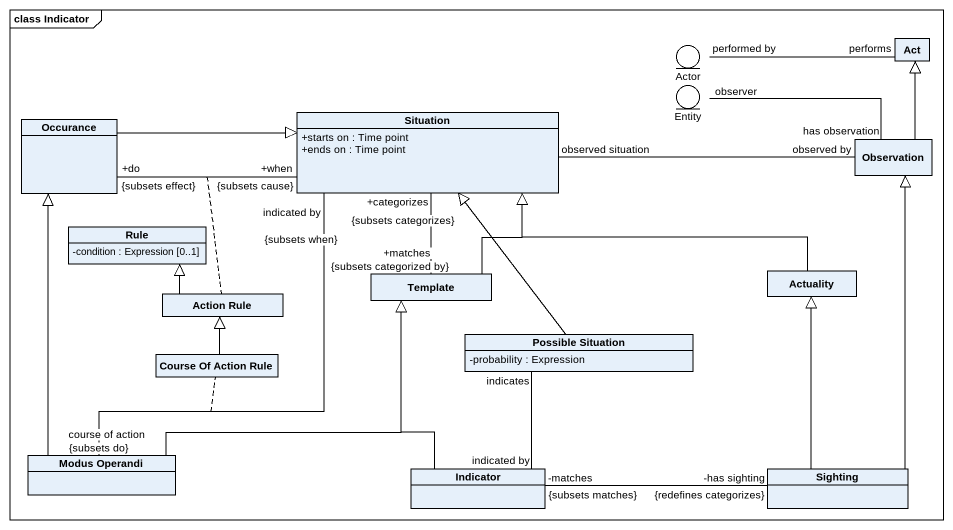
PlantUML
@startuml
mainframe class Indicator
allowmixing
hide circle
hide empty members
skinparam classAttributeIconSize 0
entity "Actor" as Actor_
class Act
class Occurance
class Situation {
  +starts on : Time point
  +ends on : Time point
}
entity "Entity" as Entity_
class Observation
class Rule {
  -condition : Expression [0..1]
}
class "Action Rule" as Action_Rule
class Template
class Actuality
class "Possible Situation" as Possible_Situation {
  -probability : Expression
}
class "Course Of Action Rule" as Course_Of_Action_Rule
class "Modus Operandi" as Modus_Operandi
class Indicator
class Sighting
Actor_ "performed by" -right- "performs" Act
Occurance -right-|> Situation
Occurance "+do\n{subsets effect}" -right- "+when\n{subsets cause}" Situation
(Occurance, Situation) .. Action_Rule
Situation "indicated by\n{subsets when}" -- "course of action\n{subsets do}" Modus_Operandi
(Situation, Modus_Operandi) .. Course_Of_Action_Rule
Observation -up-|> Act
Observation "observed by" -left- "observed situation" Situation
Observation "has observation" -left- "observer" Entity_
Action_Rule -up-|> Rule
Template "+matches\n{subsets categorized by}" -up- "+categorizes\n{subsets categorizes}" Situation
Template -up-|> Situation
Actuality -left-|> Situation
Possible_Situation -up-|> Situation
Course_Of_Action_Rule -up-|> Action_Rule
Modus_Operandi -up-|> Occurance
Modus_Operandi -right-|> Template
Indicator -up-|> Template
Indicator "indicated by" -up- "indicates" Possible_Situation
Sighting -up-|> Observation
Sighting -up-|> Actuality
Sighting "-has sighting\n{redefines categorizes}" -left- "-matches\n{subsets matches}" Indicator
@enduml
